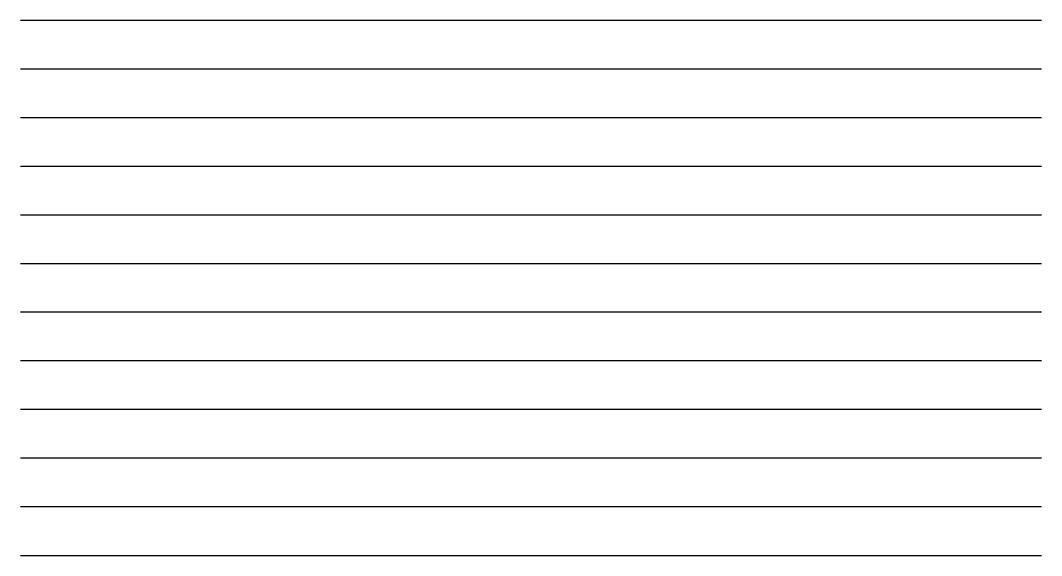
# Model space of a CAD drawing. Header units: millimetres. Extents: x 20 to 230, y 0 to 110.
import ezdxf

# ---------------------------------------------------------------- set-up
doc = ezdxf.new("R2010")
doc.units = ezdxf.units.MM
doc.layers.get('0').update_dxf_attribs({"lineweight": 25, "true_color": 0xffffff})

msp = doc.modelspace()

# ---------------------------------------------------------------- linework, layer by layer
at = {"color": 1, "true_color": 0xff0000}
msp.add_line((230, 110), (20, 110), dxfattribs=at)
at = {"color": 3, "true_color": 0x00ff00}
msp.add_line((230, 100), (20, 100), dxfattribs=at)
at = {"color": 5, "true_color": 0x0000ff}
msp.add_line((230, 90), (20, 90), dxfattribs=at)
at = {"color": 4, "true_color": 0x00ffff}
msp.add_line((230, 80), (20, 80), dxfattribs=at)
at = {"color": 6, "true_color": 0xff00ff}
msp.add_line((230, 70), (20, 70), dxfattribs=at)
at = {"color": 2, "true_color": 0xffff00}
msp.add_line((230, 60), (20, 60), dxfattribs=at)
at = {"color": 30, "true_color": 0xff7f00}
msp.add_line((230, 50), (20, 50), dxfattribs=at)
at = {"color": 16, "true_color": 0x800000}
msp.add_line((230, 40), (20, 40), dxfattribs=at)
at = {"color": 96, "true_color": 0x008000}
msp.add_line((230, 30), (20, 30), dxfattribs=at)
at = {"color": 216, "true_color": 0x800080}
msp.add_line((230, 20), (20, 20), dxfattribs=at)
at = {"color": 56, "true_color": 0x808000}
msp.add_line((230, 10), (20, 10), dxfattribs=at)
at = {"color": 253, "true_color": 0xa0a0a4}
msp.add_line((20, 0), (230, 0), dxfattribs=at)

doc.saveas('drawing.dxf')
